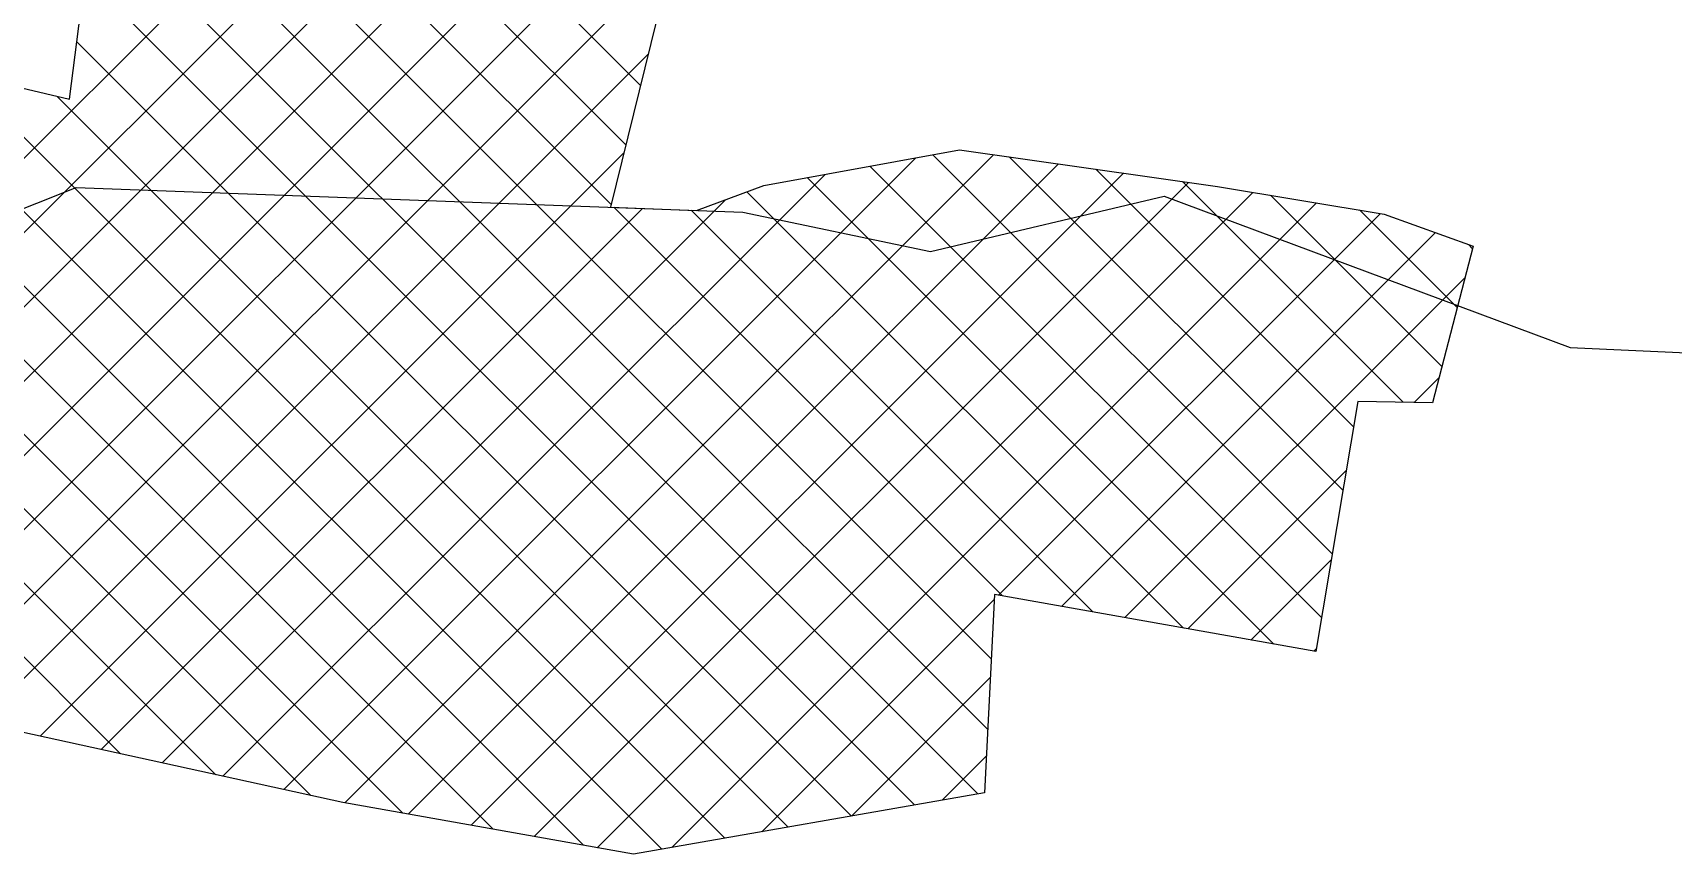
# Model space of a CAD drawing. Header units: metres. Extents: x 310965 to 313670, y 1910114 to 1912300.
# Drawn here: x 312680.8 to 313176.5, y 1911784 to 1912032.4 of the extents above; entities that cross this region are included whole.
import ezdxf

# ---------------------------------------------------------------- set-up
doc = ezdxf.new("R2010")
doc.units = ezdxf.units.M
doc.layers.add('C-ANNO-TABL-TTBL', color=5, linetype='Continuous')
doc.layers.add('village', color=3, linetype='Continuous')

msp = doc.modelspace()

# ---------------------------------------------------------------- linework, layer by layer
at = {"layer": 'C-ANNO-TABL-TTBL', "linetype": 'Continuous'}
for p, q in [((312864.46, 1912016.44), (312778.79, 1912102.11)), ((312572.53, 1911843.9), (312823.09, 1912094.46)), ((312590.95, 1911839.86), (312842.24, 1912091.15)), ((312609.37, 1911835.83), (312861.38, 1912087.84)), ((312627.78, 1911831.79), (312880.52, 1912084.53)), ((312860.02, 1911998.44), (312786.47, 1912071.99)), ((312966.4, 1911802.25), (312699.15, 1912069.5)), ((312969.38, 1911821.73), (312725.1, 1912066)), ((312542.67, 1911858.94), (312745.71, 1912061.98)), ((312557.54, 1911851.35), (312764.5, 1912058.31)), ((312970.43, 1911843.12), (312753, 1912060.55)), ((312646.2, 1911827.76), (312874.15, 1912055.71)), ((312855.57, 1911980.43), (312780.9, 1912055.11)), ((312947.29, 1911798.91), (312696.63, 1912049.57)), ((312736.08, 1911808.07), (312512.72, 1912031.43)), ((312764.83, 1911801.77), (312535.79, 1912030.81)), ((312792.61, 1911796.43), (312558.85, 1912030.19)), ((312819.92, 1911791.58), (312581.92, 1912029.58)), ((312847.23, 1911786.72), (312604.99, 1912028.96)), ((312928.19, 1911795.56), (312694.1, 1912029.65)), ((312707.33, 1911814.37), (312494.39, 1912027.3)), ((312870.88, 1911785.52), (312629.28, 1912027.12)), ((312664.61, 1911823.72), (312866.79, 1912025.9)), ((312889.98, 1911788.87), (312658.72, 1912020.13)), ((312909.09, 1911792.21), (312688.17, 1912013.13)), ((312683.03, 1911819.69), (312859.44, 1911996.1)), ((312756.7, 1911803.55), (312947.69, 1911994.55)), ((312775.13, 1911799.54), (312971.09, 1911995.49)), ((312794.2, 1911796.15), (312990.74, 1911992.7)), ((313073.52, 1911874.74), (312952.78, 1911995.47)), ((313076.74, 1911893.97), (312975.9, 1911994.81)), ((312738.28, 1911807.59), (312920.25, 1911989.55)), ((312813.26, 1911792.76), (313010.4, 1911989.9)), ((313055.81, 1911847.54), (312914.79, 1911988.56)), ((313070.3, 1911855.51), (312933.79, 1911992.02)), ((313079.96, 1911913.2), (313002.07, 1911991.08)), ((312832.32, 1911789.37), (313030.05, 1911987.11)), ((312851.38, 1911785.98), (313049.5, 1911984.1)), ((313028.5, 1911852.41), (312896.62, 1911984.29)), ((313094.97, 1911920.64), (313028.24, 1911987.36)), ((313106.63, 1911931.43), (313054.83, 1911983.23)), ((312701.45, 1911815.65), (312865.06, 1911979.27)), ((312719.86, 1911811.62), (312890.14, 1911981.9)), ((312973.86, 1911862.14), (312856.42, 1911979.59)), ((312873.9, 1911786.05), (313068.78, 1911980.93)), ((313001.18, 1911857.27), (312879.72, 1911978.73)), ((312972.66, 1911862.36), (313088.06, 1911977.76)), ((313111.25, 1911949.26), (313081.7, 1911978.8)), ((312991.71, 1911858.96), (313104.69, 1911971.94)), ((313115.87, 1911967.09), (313114.64, 1911968.32)), ((313010.77, 1911855.57), (313113.62, 1911958.42)), ((313098.24, 1911920.59), (313105.78, 1911928.13)), ((313029.82, 1911852.17), (313077.77, 1911900.12)), ((313048.88, 1911848.78), (313073.25, 1911873.15)), ((312901.12, 1911790.82), (312971.31, 1911861.02)), ((313067.93, 1911845.38), (313068.73, 1911846.18)), ((312928.34, 1911795.59), (312970.15, 1911837.4)), ((312955.56, 1911800.36), (312968.98, 1911813.78))]:
    msp.add_line(p, q, dxfattribs=at)
at = {"layer": 'C-ANNO-TABL-TTBL'}
for p, q in [((312878.41, 1912072.98), (312855.37, 1911979.63)), ((312691.9, 1912012.25), (312699.34, 1912071.03)), ((312623.62, 1912028.46), (312691.9, 1912012.25)), ((312901.76, 1911986.19), (312960.86, 1911996.94)), ((312960.86, 1911996.94), (313038.83, 1911985.86)), ((312881.41, 1911978.67), (312901.76, 1911986.19)), ((313038.83, 1911985.86), (313089.23, 1911977.57)), ((312855.37, 1911979.63), (312881.41, 1911978.67)), ((313089.23, 1911977.57), (313116.05, 1911967.81)), ((313116.05, 1911967.81), (313103.8, 1911920.49)), ((313081.24, 1911920.88), (313068.58, 1911845.27)), ((313103.8, 1911920.49), (313081.24, 1911920.88)), ((312971.39, 1911862.58), (312968.43, 1911802.61)), ((313068.58, 1911845.27), (312971.39, 1911862.58)), ((312774.48, 1911799.66), (312571.89, 1911844.04)), ((312862.37, 1911784.03), (312774.48, 1911799.66)), ((312968.43, 1911802.61), (312862.37, 1911784.03))]:
    msp.add_line(p, q, dxfattribs=at)
at = {"layer": 'village', "color": 3}
for p, q in [((312572.14, 1911937.58), (312693.93, 1911985.54)), ((312693.93, 1911985.54), (312895.39, 1911978.16)), ((312952.08, 1911966.26), (313022.67, 1911982.92)), ((313022.67, 1911982.92), (313145.37, 1911937.19)), ((312895.39, 1911978.16), (312952.08, 1911966.26)), ((313145.37, 1911937.19), (313205.78, 1911934.51))]:
    msp.add_line(p, q, dxfattribs=at)

doc.saveas('drawing.dxf')
